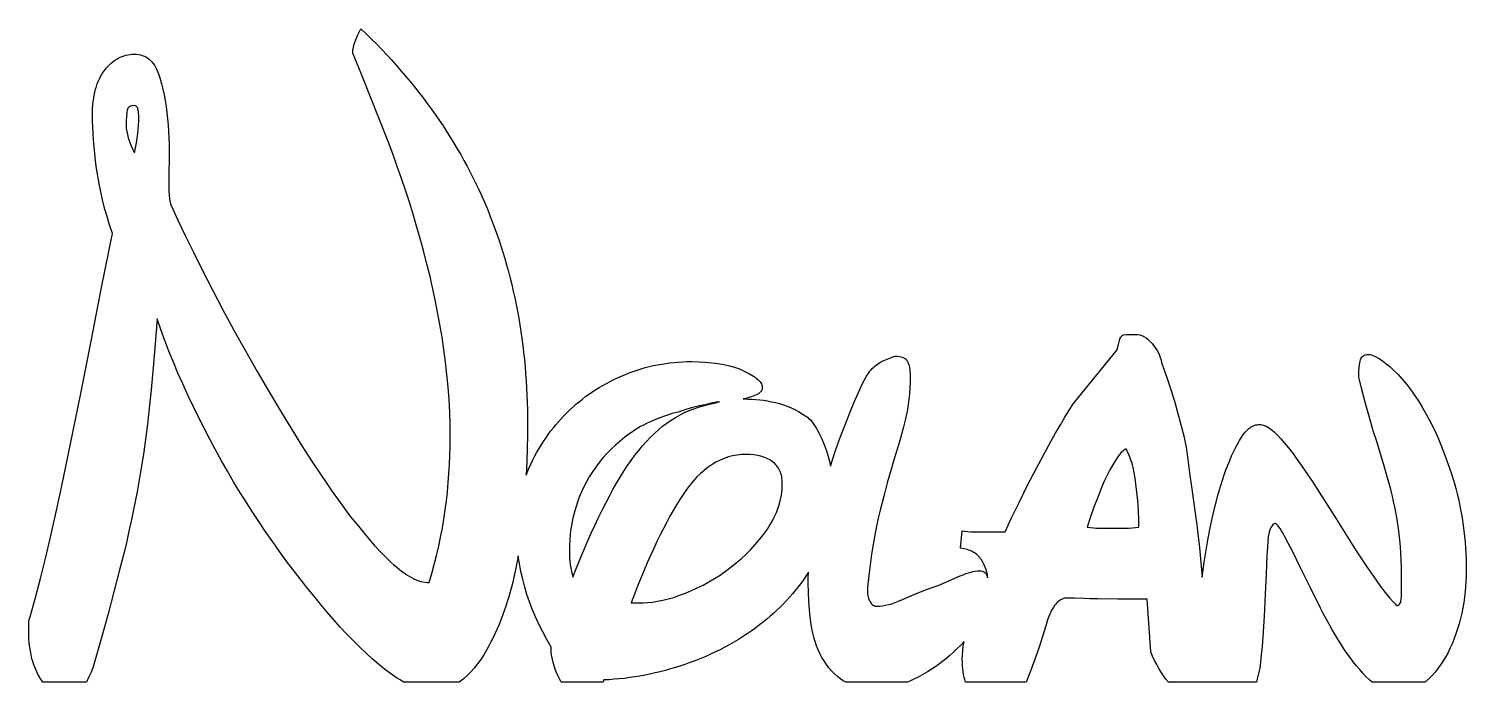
# Model space of a CAD drawing. Extents: x 32 to 166, y 30 to 91.
import ezdxf

# ---------------------------------------------------------------- set-up
doc = ezdxf.new("R2010")
doc.units = 0
doc.layers.add('CAMADA_1', color=18, linetype='CONTINUOUS')

msp = doc.modelspace()

# ---------------------------------------------------------------- linework, layer by layer
at = {"layer": 'CAMADA_1'}
for points in [[(33.6, 30.39), (33.37, 30.75), (33.15, 31.14), (33.04, 31.34), (32.95, 31.55), (32.86, 31.77), (32.78, 32), (32.7, 32.23), (32.63, 32.46), (32.57, 32.71), (32.51, 32.96), (32.42, 33.47), (32.35, 33.97), (32.31, 34.48), (32.3, 34.99), (32.3, 35.75), (32.31, 35.96), (32.34, 36.18), (32.39, 36.39), (32.47, 36.6), (32.93, 38.26), (33.4, 40.03), (33.87, 41.9), (34.33, 43.88), (34.8, 45.95), (35.26, 48.08), (35.73, 50.29), (36.19, 52.56), (37.14, 57.26), (38.1, 62.13), (39.08, 67.11), (40.09, 72.16), (39.82, 72.96), (39.58, 73.74), (39.36, 74.52), (39.17, 75.28), (38.99, 76.03), (38.84, 76.77), (38.71, 77.5), (38.61, 78.21), (38.52, 78.91), (38.44, 79.58), (38.37, 80.24), (38.32, 80.87), (38.28, 81.48), (38.25, 82.06), (38.23, 82.62), (38.23, 83.16), (38.23, 83.5), (38.24, 83.82), (38.27, 84.14), (38.3, 84.44), (38.34, 84.74), (38.39, 85.02), (38.44, 85.3), (38.51, 85.57), (38.59, 85.82), (38.67, 86.07), (38.77, 86.31), (38.87, 86.54), (38.98, 86.76), (39.1, 86.97), (39.23, 87.16), (39.37, 87.35), (39.51, 87.53), (39.66, 87.7), (39.81, 87.86), (39.97, 88), (40.13, 88.14), (40.29, 88.26), (40.46, 88.37), (40.63, 88.47), (40.8, 88.55), (40.98, 88.63), (41.16, 88.69), (41.34, 88.74), (41.53, 88.78), (41.72, 88.81), (41.92, 88.83), (42.12, 88.84), (42.32, 88.83), (42.51, 88.81), (42.69, 88.77), (42.86, 88.72), (43.03, 88.66), (43.19, 88.58), (43.34, 88.49), (43.49, 88.38), (43.62, 88.26), (43.75, 88.13), (43.87, 87.98), (43.99, 87.81), (44.09, 87.63), (44.19, 87.44), (44.28, 87.24), (44.36, 87.02), (44.52, 86.55), (44.65, 86.07), (44.78, 85.57), (44.89, 85.06), (44.99, 84.53), (45.08, 83.98), (45.15, 83.41), (45.21, 82.83), (45.26, 82.23), (45.3, 81.64), (45.33, 81.05), (45.35, 80.47), (45.36, 79.88), (45.36, 79.29), (45.35, 78.71), (45.34, 78.13), (45.32, 77.56), (45.32, 77.04), (45.32, 76.56), (45.34, 76.13), (45.36, 75.73), (45.4, 75.37), (45.45, 75.06), (45.51, 74.78), (45.59, 74.7), (46.18, 73.4), (46.86, 71.97), (47.62, 70.4), (48.47, 68.69), (49.39, 66.89), (50.35, 65.05), (51.37, 63.16), (52.45, 61.24), (53.56, 59.29), (54.69, 57.35), (55.85, 55.42), (57.02, 53.49), (57.61, 52.54), (58.2, 51.61), (58.79, 50.71), (59.37, 49.83), (59.95, 48.97), (60.53, 48.14), (61.1, 47.33), (61.68, 46.55), (62.24, 45.79), (62.8, 45.08), (63.36, 44.4), (63.9, 43.75), (64.44, 43.15), (64.96, 42.58), (65.48, 42.05), (65.99, 41.55), (66.25, 41.32), (66.49, 41.11), (66.74, 40.9), (66.98, 40.72), (67.22, 40.55), (67.45, 40.39), (67.68, 40.25), (67.9, 40.12), (68.12, 40.01), (68.34, 39.91), (68.55, 39.83), (68.76, 39.77), (68.96, 39.71), (69.16, 39.68), (69.36, 39.65), (69.55, 39.65), (69.8, 40.49), (70.02, 41.34), (70.24, 42.19), (70.43, 43.03), (70.61, 43.88), (70.77, 44.73), (70.91, 45.57), (71.03, 46.42), (71.14, 47.27), (71.24, 48.11), (71.32, 48.96), (71.38, 49.81), (71.43, 50.65), (71.47, 51.5), (71.49, 52.35), (71.5, 53.19), (71.49, 54.36), (71.45, 55.52), (71.39, 56.69), (71.31, 57.85), (71.2, 59.01), (71.07, 60.18), (70.91, 61.34), (70.74, 62.51), (70.54, 63.67), (70.32, 64.83), (70.09, 65.98), (69.85, 67.13), (69.59, 68.28), (69.31, 69.42), (69.01, 70.56), (68.7, 71.69), (68.38, 72.82), (68.05, 73.94), (67.7, 75.06), (67.34, 76.17), (66.97, 77.27), (66.58, 78.37), (66.19, 79.46), (65.78, 80.54), (64.96, 82.68), (64.12, 84.79), (63.28, 86.87), (62.44, 88.92), (62.45, 89.21), (62.49, 89.49), (62.56, 89.76), (62.65, 90.02), (62.89, 90.57), (63.2, 91.21), (63.69, 90.73), (64.18, 90.25), (64.66, 89.77), (65.13, 89.28), (65.59, 88.79), (66.04, 88.3), (66.48, 87.8), (66.92, 87.3), (67.35, 86.8), (67.77, 86.3), (68.18, 85.79), (68.58, 85.28), (68.98, 84.77), (69.36, 84.26), (69.74, 83.74), (70.11, 83.22), (70.47, 82.69), (70.83, 82.17), (71.17, 81.64), (71.51, 81.1), (71.84, 80.57), (72.16, 80.03), (72.48, 79.49), (72.78, 78.94), (73.08, 78.4), (73.37, 77.85), (73.65, 77.29), (73.92, 76.74), (74.18, 76.18), (74.44, 75.62), (74.69, 75.05), (74.93, 74.49), (75.16, 73.92), (75.38, 73.34), (75.6, 72.76), (75.81, 72.18), (76.01, 71.6), (76.21, 71.01), (76.39, 70.41), (76.58, 69.82), (76.75, 69.22), (76.91, 68.61), (77.07, 68), (77.22, 67.39), (77.37, 66.78), (77.5, 66.16), (77.63, 65.53), (77.75, 64.91), (77.87, 64.28), (77.97, 63.64), (78.07, 63.01), (78.16, 62.37), (78.25, 61.72), (78.33, 61.07), (78.4, 60.42), (78.46, 59.76), (78.51, 59.1), (78.56, 58.44), (78.6, 57.77), (78.64, 57.1), (78.68, 55.75), (78.69, 54.38), (78.69, 53.31), (78.66, 52.16), (78.63, 50.95), (78.58, 49.66), (78.79, 50.2), (79.03, 50.74), (79.2, 51.09), (79.38, 51.45), (79.56, 51.79), (79.76, 52.13), (79.96, 52.46), (80.17, 52.79), (80.38, 53.11), (80.6, 53.43), (80.83, 53.74), (81.07, 54.04), (81.31, 54.34), (81.56, 54.63), (81.81, 54.91), (82.08, 55.19), (82.35, 55.47), (82.62, 55.73), (82.91, 55.99), (83.19, 56.25), (83.49, 56.49), (83.79, 56.73), (84.09, 56.96), (84.4, 57.19), (84.72, 57.41), (85.04, 57.62), (85.36, 57.82), (85.69, 58.01), (86.03, 58.2), (86.37, 58.38), (86.72, 58.56), (87.07, 58.72), (87.43, 58.88), (87.79, 59.03), (88.15, 59.18), (88.52, 59.31), (88.89, 59.44), (89.27, 59.55), (89.64, 59.66), (90.02, 59.76), (90.4, 59.85), (90.78, 59.92), (91.17, 59.99), (91.55, 60.05), (91.94, 60.1), (92.34, 60.15), (92.73, 60.18), (93.13, 60.2), (93.52, 60.22), (93.93, 60.22), (94.59, 60.21), (95.22, 60.18), (95.83, 60.12), (96.4, 60.05), (96.95, 59.96), (97.47, 59.84), (97.95, 59.7), (98.41, 59.54), (98.91, 59.31), (99.34, 59.09), (99.7, 58.87), (99.86, 58.76), (100, 58.65), (100.12, 58.55), (100.23, 58.44), (100.32, 58.34), (100.4, 58.24), (100.46, 58.14), (100.5, 58.04), (100.52, 57.95), (100.53, 57.85), (100.52, 57.73), (100.49, 57.61), (100.44, 57.5), (100.37, 57.41), (100.28, 57.31), (100.17, 57.23), (100.04, 57.16), (99.89, 57.09), (99.59, 56.97), (99.29, 56.88), (99.01, 56.8), (98.75, 56.75), (98.84, 56.75), (99.2, 56.74), (99.56, 56.73), (99.92, 56.7), (100.29, 56.66), (100.65, 56.62), (101.02, 56.56), (101.39, 56.49), (101.76, 56.41), (102.13, 56.32), (102.49, 56.2), (102.85, 56.07), (103.21, 55.92), (103.56, 55.76), (103.91, 55.57), (104.25, 55.36), (104.59, 55.14), (104.72, 55.05), (104.84, 54.94), (104.97, 54.82), (105.09, 54.69), (105.21, 54.54), (105.33, 54.37), (105.45, 54.19), (105.57, 54), (105.79, 53.59), (106, 53.16), (106.19, 52.72), (106.37, 52.26), (106.52, 51.83), (106.65, 51.4), (106.77, 50.94), (106.88, 50.48), (107.29, 51.76), (107.72, 52.99), (108.16, 54.18), (108.6, 55.31), (109.05, 56.39), (109.47, 57.34), (109.86, 58.17), (110.21, 58.87), (110.43, 59.19), (110.54, 59.33), (110.66, 59.47), (110.77, 59.6), (110.89, 59.71), (111.02, 59.82), (111.14, 59.92), (111.28, 60.02), (111.44, 60.12), (111.62, 60.22), (111.82, 60.32), (112.29, 60.52), (112.84, 60.73), (113.06, 60.72), (113.26, 60.7), (113.44, 60.66), (113.6, 60.61), (113.74, 60.55), (113.85, 60.47), (113.95, 60.37), (114.02, 60.26), (114.08, 60.14), (114.13, 60), (114.18, 59.85), (114.21, 59.68), (114.24, 59.5), (114.26, 59.3), (114.27, 59.09), (114.28, 58.87), (114.27, 58.3), (114.25, 57.76), (114.22, 57.23), (114.17, 56.73), (114.11, 56.24), (114.04, 55.77), (113.95, 55.32), (113.85, 54.89), (113.63, 54.02), (113.38, 53.11), (113.1, 52.16), (112.79, 51.16), (112.47, 50.1), (112.15, 48.95), (111.82, 47.71), (111.48, 46.38), (111.31, 45.66), (111.15, 44.9), (111, 44.08), (110.85, 43.21), (110.7, 42.29), (110.56, 41.32), (110.43, 40.3), (110.3, 39.22), (110.3, 38.89), (110.3, 38.74), (110.31, 38.6), (110.33, 38.46), (110.36, 38.33), (110.4, 38.21), (110.44, 38.09), (110.49, 37.98), (110.55, 37.87), (110.62, 37.77), (110.69, 37.68), (110.76, 37.61), (110.85, 37.55), (110.93, 37.51), (111.03, 37.47), (111.12, 37.45), (111.23, 37.45), (111.47, 37.46), (111.72, 37.49), (111.99, 37.54), (112.28, 37.6), (112.57, 37.69), (112.89, 37.8), (113.21, 37.93), (113.56, 38.08), (114.29, 38.4), (115.09, 38.73), (115.96, 39.06), (116.9, 39.39), (117.87, 39.83), (118.93, 40.28), (119.2, 40.39), (119.46, 40.49), (119.7, 40.57), (119.93, 40.63), (120.14, 40.68), (120.34, 40.72), (120.53, 40.74), (120.71, 40.75), (120.86, 40.74), (121, 40.71), (121.12, 40.65), (121.22, 40.58), (121.31, 40.49), (121.39, 40.38), (121.45, 40.24), (121.49, 40.09), (121.47, 40.3), (121.43, 40.52), (121.38, 40.73), (121.31, 40.94), (121.23, 41.15), (121.14, 41.36), (121.03, 41.56), (120.91, 41.76), (120.83, 41.88), (120.75, 41.98), (120.66, 42.09), (120.57, 42.18), (120.47, 42.27), (120.36, 42.35), (120.25, 42.43), (120.13, 42.5), (120, 42.57), (119.87, 42.63), (119.73, 42.68), (119.59, 42.73), (119.29, 42.81), (118.96, 42.86), (119.13, 44.47), (119.33, 44.44), (119.6, 44.41), (119.93, 44.39), (120.32, 44.39), (123.11, 44.39), (123.68, 45.61), (124.38, 47.06), (125.17, 48.65), (126.03, 50.31), (126.92, 51.98), (127.37, 52.78), (127.81, 53.57), (128.25, 54.33), (128.67, 55.05), (129.07, 55.71), (129.46, 56.33), (133.52, 61.32), (133.78, 62.34), (133.87, 62.49), (133.96, 62.6), (134.01, 62.64), (134.06, 62.68), (134.11, 62.7), (134.16, 62.72), (134.4, 62.75), (134.71, 62.76), (135.22, 62.76), (135.43, 62.75), (135.63, 62.71), (135.84, 62.64), (136.03, 62.55), (136.23, 62.43), (136.42, 62.28), (136.6, 62.11), (136.78, 61.91), (136.96, 61.7), (137.11, 61.48), (137.25, 61.27), (137.37, 61.05), (137.47, 60.82), (137.55, 60.6), (137.62, 60.37), (137.67, 60.14), (138.18, 58.65), (138.52, 57.64), (138.86, 56.54), (139.19, 55.39), (139.49, 54.25), (139.76, 53.18), (139.87, 52.7), (139.96, 52.26), (140.13, 50.9), (140.3, 49.61), (140.47, 48.38), (140.64, 47.22), (140.8, 46.11), (140.94, 45.02), (141.07, 43.95), (141.19, 42.91), (141.32, 41.53), (141.43, 40.16), (141.52, 40.84), (141.62, 41.54), (141.8, 42.67), (142, 43.79), (142.22, 44.91), (142.47, 46.03), (142.6, 46.59), (142.73, 47.13), (142.87, 47.66), (143.02, 48.18), (143.17, 48.69), (143.33, 49.18), (143.49, 49.67), (143.65, 50.14), (143.82, 50.59), (144, 51.03), (144.17, 51.44), (144.35, 51.83), (144.53, 52.2), (144.72, 52.55), (144.9, 52.88), (145.09, 53.19), (145.29, 53.46), (145.48, 53.7), (145.69, 53.91), (145.79, 54), (145.9, 54.07), (146, 54.14), (146.11, 54.2), (146.22, 54.25), (146.33, 54.3), (146.44, 54.33), (146.56, 54.35), (146.67, 54.37), (146.79, 54.37), (146.9, 54.36), (147.03, 54.34), (147.15, 54.31), (147.28, 54.26), (147.41, 54.2), (147.55, 54.13), (147.69, 54.04), (147.83, 53.94), (147.98, 53.82), (148.13, 53.69), (148.44, 53.39), (148.77, 53.04), (149.11, 52.63), (149.47, 52.19), (149.83, 51.72), (150.19, 51.23), (150.56, 50.71), (150.94, 50.17), (151.33, 49.6), (151.72, 49.01), (152.12, 48.4), (153.76, 45.83), (155.46, 43.11), (155.9, 42.42), (156.33, 41.76), (156.76, 41.11), (157.19, 40.49), (157.62, 39.88), (158.04, 39.3), (158.47, 38.74), (158.89, 38.2), (159.18, 37.9), (159.38, 37.69), (159.48, 37.56), (159.49, 37.53), (159.49, 37.53), (159.49, 37.52), (159.59, 37.53), (159.67, 37.56), (159.75, 37.6), (159.81, 37.66), (159.87, 37.74), (159.91, 37.83), (159.93, 37.94), (159.95, 38.07), (159.97, 38.38), (159.98, 38.76), (159.99, 39.72), (159.99, 40.43), (159.97, 41.11), (159.95, 41.77), (159.92, 42.4), (159.88, 43.01), (159.83, 43.59), (159.77, 44.15), (159.7, 44.68), (159.54, 45.7), (159.35, 46.71), (159.24, 47.2), (159.13, 47.69), (159.02, 48.18), (158.89, 48.66), (158.63, 49.62), (158.34, 50.61), (158.04, 51.63), (157.71, 52.68), (157.36, 53.79), (157.01, 55.01), (156.64, 56.33), (156.27, 57.76), (156.01, 58.77), (156.01, 59.11), (156.02, 59.37), (156.05, 59.65), (156.09, 59.95), (156.14, 60.25), (156.18, 60.4), (156.23, 60.53), (156.3, 60.64), (156.38, 60.73), (156.48, 60.8), (156.59, 60.85), (156.72, 60.88), (156.86, 60.89), (156.97, 60.88), (157.08, 60.87), (157.2, 60.84), (157.33, 60.8), (157.46, 60.74), (157.6, 60.68), (157.89, 60.52), (158.2, 60.31), (158.54, 60.06), (158.89, 59.76), (159.27, 59.41), (159.66, 59.02), (160.05, 58.59), (160.44, 58.13), (160.82, 57.63), (161.2, 57.09), (161.58, 56.52), (161.95, 55.91), (162.32, 55.26), (162.69, 54.58), (163.04, 53.86), (163.38, 53.11), (163.71, 52.33), (164.02, 51.51), (164.33, 50.66), (164.62, 49.78), (164.9, 48.87), (165.04, 48.4), (165.16, 47.93), (165.28, 47.45), (165.39, 46.96), (165.48, 46.47), (165.57, 45.98), (165.66, 45.48), (165.73, 44.97), (165.79, 44.46), (165.85, 43.95), (165.9, 43.43), (165.94, 42.9), (165.97, 42.37), (165.99, 41.83), (166, 41.29), (166, 40.74), (166, 40.25), (165.98, 39.76), (165.94, 39.27), (165.9, 38.78), (165.84, 38.29), (165.77, 37.8), (165.68, 37.3), (165.58, 36.8), (165.47, 36.31), (165.34, 35.83), (165.2, 35.36), (165.05, 34.9), (164.89, 34.45), (164.71, 34.01), (164.52, 33.58), (164.31, 33.16), (164.09, 32.76), (163.86, 32.37), (163.62, 32.01), (163.37, 31.66), (163.1, 31.33), (162.83, 31.02), (162.54, 30.73), (162.24, 30.45), (162.16, 30.39), (157.25, 30.39), (157.03, 30.58), (156.71, 30.89), (156.4, 31.21), (156.1, 31.55), (155.79, 31.9), (155.49, 32.28), (155.2, 32.67), (154.9, 33.08), (154.62, 33.5), (154.33, 33.94), (154.05, 34.39), (153.78, 34.84), (153.51, 35.31), (153.24, 35.79), (152.97, 36.27), (152.71, 36.77), (152.46, 37.27), (151.48, 39.23), (150.6, 41.04), (149.8, 42.63), (149.44, 43.33), (149.11, 43.96), (148.96, 44.23), (148.82, 44.48), (148.69, 44.68), (148.57, 44.85), (148.47, 44.98), (148.38, 45.07), (148.29, 45.12), (148.26, 45.14), (148.23, 45.14), (148.14, 45.13), (148.06, 45.08), (147.98, 45.01), (147.91, 44.91), (147.83, 44.78), (147.76, 44.62), (147.7, 44.43), (147.63, 44.21), (147.59, 43.93), (147.55, 43.49), (147.51, 42.91), (147.46, 42.18), (147.38, 40.46), (147.29, 38.54), (147.2, 36.54), (147.08, 34.6), (147.02, 33.7), (146.94, 32.92), (146.87, 32.24), (146.79, 31.68), (146.68, 31.19), (146.53, 30.58), (146.48, 30.39), (138.3, 30.38), (138.31, 30.38), (138.07, 30.67), (137.84, 30.98), (137.62, 31.31), (137.41, 31.66), (137.21, 32.02), (137.01, 32.4), (136.83, 32.8), (136.66, 33.21), (136.32, 38.12), (133.61, 38.12), (131.71, 38.13), (131, 38.15), (130.43, 38.17), (129.58, 38.2), (128.95, 38.21), (128.76, 38.2), (128.61, 38.19), (128.51, 38.16), (128.47, 38.14), (128.44, 38.12), (128.33, 38.07), (128.22, 38.01), (128.11, 37.94), (128, 37.85), (127.9, 37.74), (127.79, 37.62), (127.69, 37.49), (127.6, 37.35), (127.5, 37.19), (127.41, 37.02), (127.32, 36.84), (127.24, 36.64), (127.07, 36.2), (126.92, 35.71), (126.6, 34.65), (126.24, 33.56), (125.84, 32.43), (125.4, 31.27), (125.06, 30.39), (119.43, 30.39), (119.36, 30.62), (119.3, 30.86), (119.25, 31.11), (119.21, 31.37), (119.17, 31.64), (119.15, 31.93), (119.14, 32.23), (119.13, 32.54), (119.14, 32.93), (119.17, 33.34), (119.22, 33.75), (119.29, 34.17), (118.98, 33.84), (118.65, 33.51), (118.31, 33.19), (117.96, 32.87), (117.56, 32.54), (117.16, 32.23), (116.75, 31.92), (116.33, 31.64), (115.9, 31.36), (115.47, 31.1), (115.02, 30.86), (114.57, 30.63), (114.3, 30.5), (114.04, 30.39), (108.3, 30.39), (108.06, 30.52), (107.84, 30.67), (107.53, 30.91), (107.24, 31.17), (106.97, 31.44), (106.72, 31.73), (106.49, 32.04), (106.27, 32.36), (106.07, 32.69), (105.89, 33.04), (105.73, 33.41), (105.58, 33.78), (105.45, 34.16), (105.33, 34.56), (105.23, 34.96), (105.14, 35.37), (105.07, 35.79), (105, 36.22), (104.91, 37.08), (104.85, 37.92), (104.81, 38.75), (104.79, 39.56), (104.8, 40.08), (104.82, 40.61), (104.59, 40.26), (104.36, 39.91), (104.11, 39.58), (103.86, 39.25), (103.6, 38.92), (103.33, 38.6), (103.06, 38.29), (102.78, 37.98), (102.49, 37.68), (102.2, 37.38), (101.89, 37.09), (101.59, 36.8), (101.27, 36.52), (100.94, 36.24), (100.61, 35.97), (100.28, 35.71), (99.89, 35.42), (99.5, 35.14), (99.11, 34.87), (98.7, 34.61), (98.3, 34.35), (97.88, 34.11), (97.46, 33.87), (97.04, 33.64), (96.61, 33.41), (96.17, 33.2), (95.72, 32.99), (95.28, 32.79), (94.82, 32.6), (94.36, 32.41), (93.89, 32.24), (93.42, 32.07), (92.94, 31.91), (92.47, 31.76), (91.99, 31.62), (91.51, 31.48), (91.04, 31.36), (90.56, 31.25), (90.08, 31.14), (89.61, 31.04), (89.13, 30.95), (88.66, 30.88), (88.18, 30.81), (87.7, 30.74), (87.23, 30.69), (86.75, 30.65), (86.27, 30.61), (85.8, 30.59), (85.72, 30.39), (81.82, 30.39), (81.67, 30.7), (81.52, 31.01), (81.37, 31.36), (81.24, 31.7), (81.14, 32.03), (81.05, 32.34), (80.98, 32.65), (80.93, 32.93), (80.9, 33.21), (80.89, 33.47), (80.89, 33.64), (80.48, 34.35), (80.1, 35.06), (79.75, 35.77), (79.43, 36.47), (79.13, 37.17), (78.87, 37.86), (78.64, 38.54), (78.43, 39.22), (78.24, 39.96), (78.07, 40.7), (77.94, 41.42), (77.83, 42.14), (77.64, 41.15), (77.42, 40.15), (77.32, 39.69), (77.2, 39.23), (77.08, 38.78), (76.95, 38.33), (76.81, 37.89), (76.67, 37.46), (76.52, 37.03), (76.37, 36.6), (76.2, 36.18), (76.04, 35.76), (75.86, 35.35), (75.68, 34.95), (75.49, 34.55), (75.29, 34.15), (75.09, 33.77), (74.88, 33.38), (74.62, 32.93), (74.34, 32.5), (74.04, 32.09), (73.73, 31.7), (73.41, 31.34), (73.07, 31), (72.71, 30.68), (72.34, 30.39), (67.15, 30.39), (66.83, 30.59), (66.5, 30.8), (65.95, 31.19), (65.39, 31.61), (64.82, 32.07), (64.25, 32.56), (63.67, 33.08), (63.08, 33.64), (62.49, 34.24), (61.89, 34.86), (61.28, 35.52), (60.67, 36.2), (60.06, 36.91), (59.43, 37.65), (58.81, 38.41), (58.17, 39.19), (57.54, 40), (56.89, 40.83), (56.25, 41.69), (55.62, 42.55), (54.99, 43.44), (54.36, 44.34), (53.75, 45.25), (53.14, 46.17), (52.54, 47.12), (51.94, 48.07), (51.35, 49.04), (50.78, 50.02), (50.22, 51), (49.67, 52), (49.13, 53), (48.6, 54.02), (48.08, 55.04), (47.58, 56.07), (47.09, 57.11), (46.63, 58.14), (46.18, 59.16), (45.75, 60.18), (45.34, 61.19), (44.95, 62.2), (44.59, 63.2), (44.24, 64.2), (44.06, 61.88), (43.88, 59.68), (43.68, 57.59), (43.47, 55.61), (43.36, 54.65), (43.25, 53.69), (43.12, 52.75), (42.99, 51.81), (42.85, 50.87), (42.7, 49.95), (42.54, 49.03), (42.37, 48.11), (42.2, 47.2), (42.02, 46.29), (41.82, 45.37), (41.62, 44.44), (41.41, 43.51), (41.19, 42.58), (40.96, 41.65), (40.72, 40.71), (40.22, 38.78), (39.68, 36.76), (39.1, 34.65), (38.48, 32.45), (38.31, 31.91), (38.12, 31.38), (37.9, 30.88), (37.66, 30.39)], [(41.36, 82.19), (41.37, 81.92), (41.41, 81.65), (41.47, 81.35), (41.55, 81.04), (41.66, 80.72), (41.79, 80.38), (41.94, 80.02), (42.12, 79.65), (42.22, 80.12), (42.31, 80.58), (42.38, 81.02), (42.44, 81.45), (42.48, 81.85), (42.52, 82.23), (42.54, 82.6), (42.54, 82.95), (42.54, 83.15), (42.52, 83.35), (42.5, 83.54), (42.46, 83.71), (42.43, 83.79), (42.41, 83.86), (42.37, 83.92), (42.33, 83.96), (42.29, 84), (42.24, 84.03), (42.18, 84.04), (42.12, 84.05), (41.98, 84.04), (41.86, 84.02), (41.75, 83.99), (41.65, 83.94), (41.58, 83.88), (41.52, 83.81), (41.47, 83.72), (41.44, 83.63), (41.41, 83.38), (41.38, 83.05), (41.36, 82.66)], [(94.6, 55.99), (95.49, 56.22), (96.3, 56.41), (96.44, 56.47), (96.5, 56.49), (96.55, 56.49), (96.25, 56.45), (95.96, 56.39), (95.66, 56.32), (95.37, 56.24), (94.7, 56.1), (94.05, 55.94), (93.43, 55.76), (92.83, 55.56), (92.16, 55.38), (91.52, 55.18), (90.91, 54.96), (90.32, 54.72), (89.75, 54.45), (89.48, 54.31), (89.21, 54.17), (88.95, 54.02), (88.7, 53.86), (88.45, 53.7), (88.21, 53.53), (87.74, 53.19), (87.3, 52.83), (86.87, 52.46), (86.46, 52.07), (86.08, 51.67), (85.71, 51.26), (85.36, 50.84), (85.04, 50.4), (84.73, 49.95), (84.44, 49.5), (84.18, 49.04), (83.94, 48.57), (83.71, 48.09), (83.51, 47.61), (83.33, 47.13), (83.17, 46.63), (83.03, 46.13), (82.91, 45.64), (82.81, 45.15), (82.73, 44.65), (82.66, 44.16), (82.62, 43.67), (82.59, 43.18), (82.58, 42.69), (82.59, 42.34), (82.6, 42), (82.63, 41.66), (82.67, 41.34), (82.71, 41.03), (82.77, 40.73), (82.84, 40.44), (82.92, 40.15), (83.26, 41.02), (83.6, 41.86), (83.94, 42.68), (84.27, 43.47), (84.61, 44.24), (84.95, 44.98), (85.29, 45.7), (85.63, 46.39), (85.97, 47.06), (86.31, 47.7), (86.64, 48.32), (86.98, 48.91), (87.32, 49.48), (87.66, 50.02), (88, 50.54), (88.34, 51.03), (88.68, 51.5), (89.03, 51.95), (89.38, 52.38), (89.75, 52.79), (90.11, 53.17), (90.49, 53.54), (90.87, 53.88), (91.26, 54.2), (91.65, 54.5), (92.06, 54.77), (92.46, 55.03), (92.88, 55.26), (93.3, 55.48), (93.73, 55.67), (94.16, 55.84)], [(99.01, 51.58), (98.59, 51.57), (98.17, 51.53), (97.77, 51.45), (97.37, 51.35), (96.98, 51.22), (96.6, 51.06), (96.22, 50.87), (95.85, 50.65), (95.49, 50.41), (95.14, 50.13), (94.79, 49.82), (94.45, 49.49), (94.12, 49.13), (93.79, 48.73), (93.47, 48.31), (93.16, 47.86), (92.86, 47.38), (92.55, 46.89), (92.25, 46.37), (91.94, 45.83), (91.64, 45.27), (91.33, 44.7), (91.03, 44.1), (90.73, 43.48), (90.43, 42.84), (90.13, 42.18), (89.83, 41.5), (89.53, 40.8), (89.23, 40.07), (88.93, 39.33), (88.63, 38.57), (88.34, 37.78), (89.44, 37.78), (89.87, 37.8), (90.32, 37.84), (90.79, 37.91), (91.27, 38.01), (91.77, 38.13), (92.29, 38.28), (92.82, 38.47), (93.38, 38.67), (93.93, 38.91), (94.48, 39.16), (95.02, 39.43), (95.56, 39.72), (96.08, 40.03), (96.6, 40.36), (97.11, 40.72), (97.61, 41.09), (98.1, 41.48), (98.57, 41.88), (99.02, 42.3), (99.45, 42.74), (99.86, 43.19), (100.26, 43.66), (100.64, 44.14), (101, 44.64), (101.16, 44.9), (101.32, 45.15), (101.47, 45.41), (101.61, 45.67), (101.73, 45.93), (101.85, 46.19), (101.95, 46.45), (102.04, 46.72), (102.12, 46.98), (102.2, 47.25), (102.26, 47.52), (102.3, 47.79), (102.34, 48.06), (102.37, 48.33), (102.39, 48.6), (102.39, 48.88), (102.39, 49.04), (102.38, 49.2), (102.36, 49.36), (102.33, 49.51), (102.3, 49.66), (102.26, 49.8), (102.21, 49.93), (102.16, 50.06), (102.1, 50.18), (102.03, 50.3), (101.95, 50.42), (101.87, 50.53), (101.78, 50.63), (101.68, 50.73), (101.57, 50.82), (101.46, 50.91), (101.22, 51.07), (100.96, 51.2), (100.68, 51.32), (100.38, 51.42), (100.07, 51.49), (99.73, 51.54), (99.38, 51.57)], [(130.73, 44.81), (131.03, 44.77), (131.32, 44.75), (131.62, 44.73), (131.92, 44.73), (134.29, 44.73), (134.62, 44.73), (134.94, 44.75), (135.25, 44.77), (135.56, 44.81), (135.55, 45.49), (135.51, 46.34), (135.49, 46.81), (135.45, 47.3), (135.4, 47.8), (135.34, 48.32), (135.28, 48.85), (135.2, 49.36), (135.11, 49.86), (135.01, 50.36), (134.95, 50.6), (134.89, 50.83), (134.82, 51.06), (134.74, 51.28), (134.66, 51.49), (134.57, 51.7), (134.47, 51.9), (134.37, 52.09), (134.26, 52.04), (134.15, 51.97), (134.04, 51.87), (133.92, 51.75), (133.79, 51.62), (133.66, 51.46), (133.53, 51.28), (133.4, 51.08), (133.13, 50.63), (132.86, 50.16), (132.6, 49.64), (132.34, 49.09), (132.09, 48.51), (131.85, 47.93), (131.63, 47.35), (131.41, 46.76), (131.03, 45.68)]]:
    msp.add_lwpolyline(points, close=True, dxfattribs=at)

doc.saveas('drawing.dxf')
